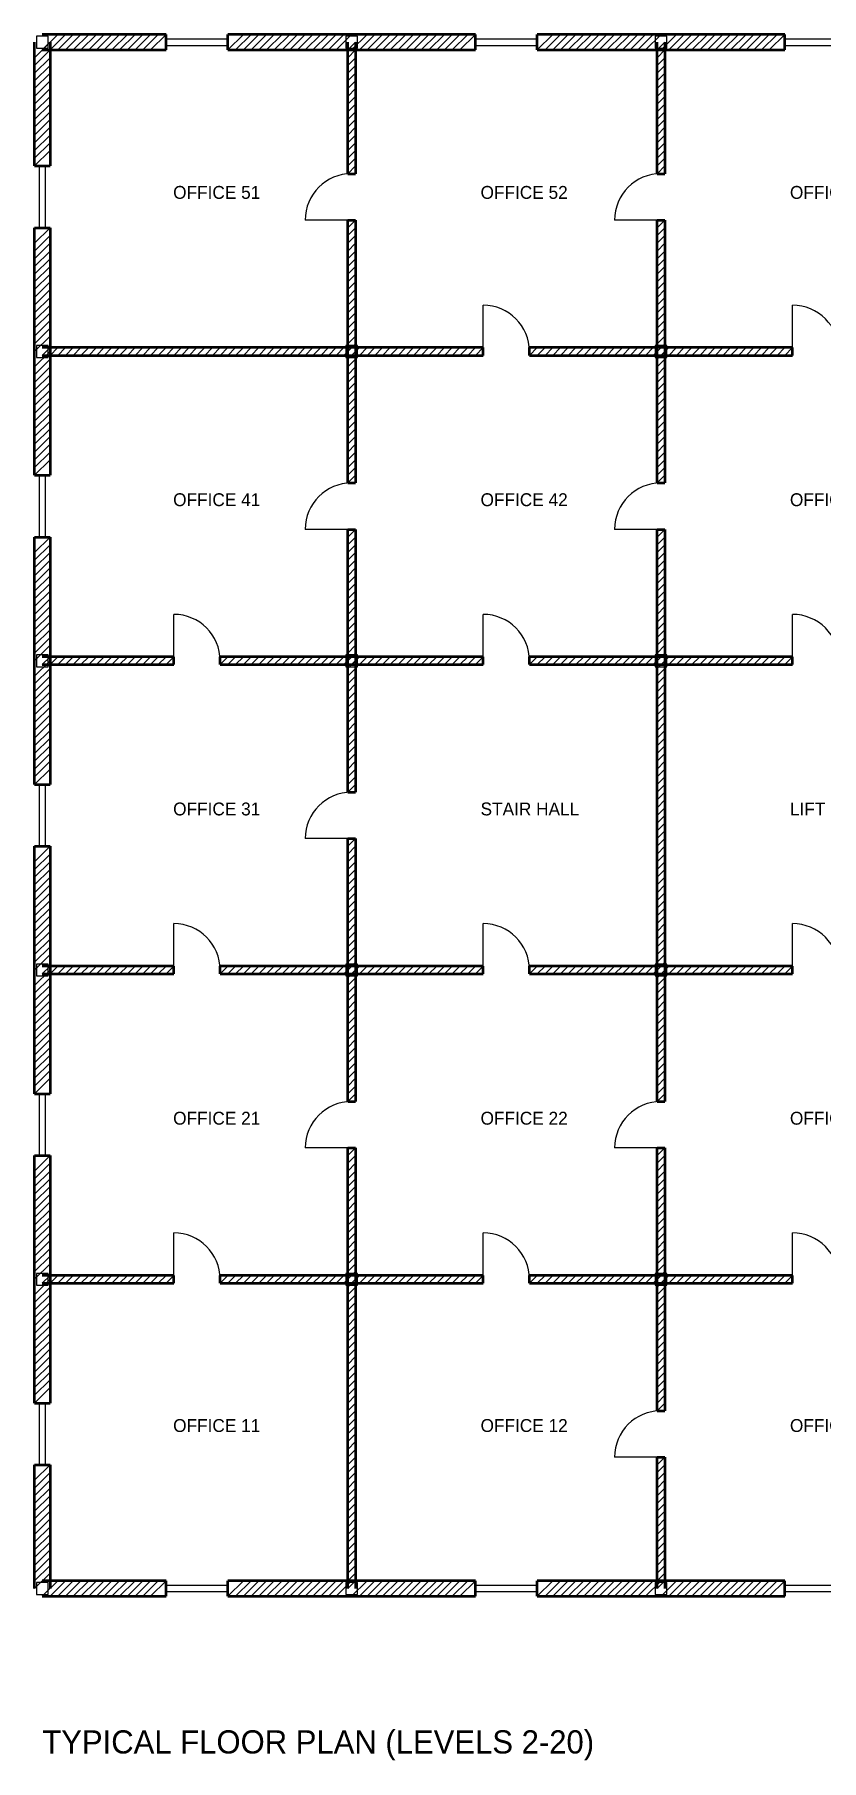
# Model space of a CAD drawing. Header units: millimetres. Extents: x -150 to 161599, y -3335 to 61200.
# Drawn here: x 41850 to 57111, y -3335 to 30150 of the extents above; entities that cross this region are included whole.
import ezdxf

# ---------------------------------------------------------------- set-up
doc = ezdxf.new("R2010")
doc.units = ezdxf.units.MM
for name, color, linetype in [('COLUMN', 5, 'CONTINUOUS'), ('DOOR', 3, 'CONTINUOUS'), ('TEXT', 6, 'CONTINUOUS'), ('WALL', 4, 'CONTINUOUS'), ('WIND', 2, 'CONTINUOUS')]:
    doc.layers.add(name, color=color, linetype=linetype)

msp = doc.modelspace()

# ---------------------------------------------------------------- linework, layer by layer
at = {"layer": 'COLUMN'}
for points in [[(41885, 29885), (42115, 29885), (42115, 30115), (41885, 30115)], [(47885, 29885), (48115, 29885), (48115, 30115), (47885, 30115)], [(53885, 29885), (54115, 29885), (54115, 30115), (53885, 30115)], [(41885, 23885), (42115, 23885), (42115, 24115), (41885, 24115)], [(47885, 23885), (48115, 23885), (48115, 24115), (47885, 24115)], [(53885, 23885), (54115, 23885), (54115, 24115), (53885, 24115)], [(41885, 17885), (42115, 17885), (42115, 18115), (41885, 18115)], [(47885, 17885), (48115, 17885), (48115, 18115), (47885, 18115)], [(53885, 17885), (54115, 17885), (54115, 18115), (53885, 18115)], [(41885, 11885), (42115, 11885), (42115, 12115), (41885, 12115)], [(47885, 11885), (48115, 11885), (48115, 12115), (47885, 12115)], [(53885, 11885), (54115, 11885), (54115, 12115), (53885, 12115)], [(41885, 5885), (42115, 5885), (42115, 6115), (41885, 6115)], [(47885, 5885), (48115, 5885), (48115, 6115), (47885, 6115)], [(53885, 5885), (54115, 5885), (54115, 6115), (53885, 6115)], [(41885, -115), (42115, -115), (42115, 115), (41885, 115)], [(47885, -115), (48115, -115), (48115, 115), (47885, 115)], [(53885, -115), (54115, -115), (54115, 115), (53885, 115)]]:
    msp.add_lwpolyline(points, close=True, dxfattribs=at)
at = {"layer": 'DOOR'}
for p, q in [((48000, 26550), (47100, 26550)), ((54000, 26550), (53100, 26550)), ((50550, 24000), (50550, 24900)), ((56550, 24000), (56550, 24900)), ((48000, 20550), (47100, 20550)), ((54000, 20550), (53100, 20550)), ((44550, 18000), (44550, 18900)), ((50550, 18000), (50550, 18900)), ((56550, 18000), (56550, 18900)), ((48000, 14550), (47100, 14550)), ((44550, 12000), (44550, 12900)), ((50550, 12000), (50550, 12900)), ((56550, 12000), (56550, 12900)), ((48000, 8550), (47100, 8550)), ((54000, 8550), (53100, 8550)), ((44550, 6000), (44550, 6900)), ((50550, 6000), (50550, 6900)), ((56550, 6000), (56550, 6900)), ((54000, 2550), (53100, 2550))]:
    msp.add_line(p, q, dxfattribs=at)
for centre, start, end in [((48000, 26550), 90, 180), ((54000, 26550), 90, 180), ((50550, 24000), 0, 90), ((56550, 24000), 0, 90), ((48000, 20550), 90, 180), ((54000, 20550), 90, 180), ((44550, 18000), 0, 90), ((50550, 18000), 0, 90), ((56550, 18000), 0, 90), ((48000, 14550), 90, 180), ((44550, 12000), 0, 90), ((50550, 12000), 0, 90), ((56550, 12000), 0, 90), ((48000, 8550), 90, 180), ((54000, 8550), 90, 180), ((44550, 6000), 0, 90), ((50550, 6000), 0, 90), ((56550, 6000), 0, 90), ((54000, 2550), 90, 180)]:
    msp.add_arc(centre, 900, start, end, dxfattribs=at)
at = {"layer": 'WALL', "lineweight": 50}
for p, q in [((44400, 30150), (42000, 30150)), ((44400, 29850), (44400, 30150)), ((48000, 30150), (45600, 30150)), ((45600, 29850), (45600, 30150)), ((50400, 30150), (48000, 30150)), ((50400, 29850), (50400, 30150)), ((54000, 30150), (51600, 30150)), ((51600, 29850), (51600, 30150)), ((56400, 30150), (54000, 30150)), ((56400, 29850), (56400, 30150)), ((41850, 27600), (41850, 30000)), ((42000, 29850), (44400, 29850)), ((42150, 30000), (42150, 27600)), ((45600, 29850), (48000, 29850)), ((47925, 27450), (47925, 30000)), ((48000, 29850), (50400, 29850)), ((48075, 30000), (48075, 27450)), ((51600, 29850), (54000, 29850)), ((53925, 27450), (53925, 30000)), ((54000, 29850), (56400, 29850)), ((54075, 30000), (54075, 27450)), ((41850, 27600), (42150, 27600)), ((47925, 27450), (48075, 27450)), ((53925, 27450), (54075, 27450)), ((47925, 24000), (47925, 26550)), ((47925, 26550), (48075, 26550)), ((48075, 26550), (48075, 24000)), ((53925, 24000), (53925, 26550)), ((53925, 26550), (54075, 26550)), ((54075, 26550), (54075, 24000)), ((41850, 24000), (41850, 26400)), ((41850, 26400), (42150, 26400)), ((42150, 26400), (42150, 24000)), ((41850, 21600), (41850, 24000)), ((48000, 24075), (42000, 24075)), ((42000, 23925), (48000, 23925)), ((42150, 24000), (42150, 21600)), ((47925, 21450), (47925, 24000)), ((50550, 24075), (48000, 24075)), ((48000, 23925), (50550, 23925)), ((48075, 24000), (48075, 21450)), ((50550, 23925), (50550, 24075)), ((54000, 24075), (51450, 24075)), ((51450, 23925), (51450, 24075)), ((51450, 23925), (54000, 23925)), ((53925, 21450), (53925, 24000)), ((56550, 24075), (54000, 24075)), ((54000, 23925), (56550, 23925)), ((54075, 24000), (54075, 21450)), ((56550, 23925), (56550, 24075)), ((41850, 21600), (42150, 21600)), ((47925, 21450), (48075, 21450)), ((53925, 21450), (54075, 21450)), ((47925, 18000), (47925, 20550)), ((47925, 20550), (48075, 20550)), ((48075, 20550), (48075, 18000)), ((53925, 18000), (53925, 20550)), ((53925, 20550), (54075, 20550)), ((54075, 20550), (54075, 18000)), ((41850, 18000), (41850, 20400)), ((41850, 20400), (42150, 20400)), ((42150, 20400), (42150, 18000)), ((41850, 15600), (41850, 18000)), ((44550, 18075), (42000, 18075)), ((42000, 17925), (44550, 17925)), ((42150, 18000), (42150, 15600)), ((44550, 17925), (44550, 18075)), ((48000, 18075), (45450, 18075)), ((45450, 17925), (45450, 18075)), ((45450, 17925), (48000, 17925)), ((47925, 15450), (47925, 18000)), ((50550, 18075), (48000, 18075)), ((48000, 17925), (50550, 17925)), ((48075, 18000), (48075, 15450)), ((50550, 17925), (50550, 18075)), ((54000, 18075), (51450, 18075)), ((51450, 17925), (51450, 18075)), ((51450, 17925), (54000, 17925)), ((53925, 12000), (53925, 18000)), ((56550, 18075), (54000, 18075)), ((54000, 17925), (56550, 17925)), ((54075, 18000), (54075, 12000)), ((56550, 17925), (56550, 18075)), ((41850, 15600), (42150, 15600)), ((47925, 15450), (48075, 15450)), ((41850, 12000), (41850, 14400)), ((41850, 14400), (42150, 14400)), ((42150, 14400), (42150, 12000)), ((47925, 12000), (47925, 14550)), ((47925, 14550), (48075, 14550)), ((48075, 14550), (48075, 12000)), ((44550, 12075), (42000, 12075)), ((44550, 11925), (44550, 12075)), ((48000, 12075), (45450, 12075)), ((45450, 11925), (45450, 12075)), ((50550, 12075), (48000, 12075)), ((50550, 11925), (50550, 12075)), ((54000, 12075), (51450, 12075)), ((51450, 11925), (51450, 12075)), ((56550, 12075), (54000, 12075)), ((56550, 11925), (56550, 12075)), ((41850, 9600), (41850, 12000)), ((42000, 11925), (44550, 11925)), ((42150, 12000), (42150, 9600)), ((45450, 11925), (48000, 11925)), ((47925, 9450), (47925, 12000)), ((48000, 11925), (50550, 11925)), ((48075, 12000), (48075, 9450)), ((51450, 11925), (54000, 11925)), ((53925, 9450), (53925, 12000)), ((54000, 11925), (56550, 11925)), ((54075, 12000), (54075, 9450)), ((41850, 9600), (42150, 9600)), ((47925, 9450), (48075, 9450)), ((53925, 9450), (54075, 9450)), ((41850, 6000), (41850, 8400)), ((41850, 8400), (42150, 8400)), ((42150, 8400), (42150, 6000)), ((47925, 6000), (47925, 8550)), ((47925, 8550), (48075, 8550)), ((48075, 8550), (48075, 6000)), ((53925, 6000), (53925, 8550)), ((53925, 8550), (54075, 8550)), ((54075, 8550), (54075, 6000)), ((44550, 6075), (42000, 6075)), ((44550, 5925), (44550, 6075)), ((48000, 6075), (45450, 6075)), ((45450, 5925), (45450, 6075)), ((50550, 6075), (48000, 6075)), ((50550, 5925), (50550, 6075)), ((54000, 6075), (51450, 6075)), ((51450, 5925), (51450, 6075)), ((56550, 6075), (54000, 6075)), ((56550, 5925), (56550, 6075)), ((41850, 3600), (41850, 6000)), ((42000, 5925), (44550, 5925)), ((42150, 6000), (42150, 3600)), ((45450, 5925), (48000, 5925)), ((47925, 0), (47925, 6000)), ((48000, 5925), (50550, 5925)), ((48075, 6000), (48075, 0)), ((51450, 5925), (54000, 5925)), ((53925, 3450), (53925, 6000)), ((54000, 5925), (56550, 5925)), ((54075, 6000), (54075, 3450)), ((41850, 3600), (42150, 3600)), ((53925, 3450), (54075, 3450)), ((41850, 0), (41850, 2400)), ((41850, 2400), (42150, 2400)), ((42150, 2400), (42150, 0)), ((53925, 0), (53925, 2550)), ((53925, 2550), (54075, 2550)), ((54075, 2550), (54075, 0)), ((44400, 150), (42000, 150)), ((44400, -150), (44400, 150)), ((48000, 150), (45600, 150)), ((45600, -150), (45600, 150)), ((50400, 150), (48000, 150)), ((50400, -150), (50400, 150)), ((54000, 150), (51600, 150)), ((51600, -150), (51600, 150)), ((56400, 150), (54000, 150)), ((56400, -150), (56400, 150)), ((42000, -150), (44400, -150)), ((45600, -150), (48000, -150)), ((48000, -150), (50400, -150)), ((51600, -150), (54000, -150)), ((54000, -150), (56400, -150))]:
    msp.add_line(p, q, dxfattribs=at)
at = {"layer": 'WALL'}
for p, q in [((42000, 29850), (42300, 30150)), ((42150, 29850), (42450, 30150)), ((42300, 29850), (42600, 30150)), ((42450, 29850), (42750, 30150)), ((42600, 29850), (42900, 30150)), ((42750, 29850), (43050, 30150)), ((42900, 29850), (43200, 30150)), ((43050, 29850), (43350, 30150)), ((43200, 29850), (43500, 30150)), ((43350, 29850), (43650, 30150)), ((43500, 29850), (43800, 30150)), ((43650, 29850), (43950, 30150)), ((43800, 29850), (44100, 30150)), ((43950, 29850), (44250, 30150)), ((44100, 29850), (44400, 30150)), ((45600, 29850), (45900, 30150)), ((45750, 29850), (46050, 30150)), ((45900, 29850), (46200, 30150)), ((46050, 29850), (46350, 30150)), ((46200, 29850), (46500, 30150)), ((46350, 29850), (46650, 30150)), ((46500, 29850), (46800, 30150)), ((46650, 29850), (46950, 30150)), ((46800, 29850), (47100, 30150)), ((46950, 29850), (47250, 30150)), ((47100, 29850), (47400, 30150)), ((47250, 29850), (47550, 30150)), ((47400, 29850), (47700, 30150)), ((47550, 29850), (47850, 30150)), ((47700, 29850), (48000, 30150)), ((48000, 29850), (48300, 30150)), ((48150, 29850), (48450, 30150)), ((48300, 29850), (48600, 30150)), ((48450, 29850), (48750, 30150)), ((48600, 29850), (48900, 30150)), ((48750, 29850), (49050, 30150)), ((48900, 29850), (49200, 30150)), ((49050, 29850), (49350, 30150)), ((49200, 29850), (49500, 30150)), ((49350, 29850), (49650, 30150)), ((49500, 29850), (49800, 30150)), ((49650, 29850), (49950, 30150)), ((49800, 29850), (50100, 30150)), ((49950, 29850), (50250, 30150)), ((50100, 29850), (50400, 30150)), ((51600, 29850), (51900, 30150)), ((51750, 29850), (52050, 30150)), ((51900, 29850), (52200, 30150)), ((52050, 29850), (52350, 30150)), ((52200, 29850), (52500, 30150)), ((52350, 29850), (52650, 30150)), ((52500, 29850), (52800, 30150)), ((52650, 29850), (52950, 30150)), ((52800, 29850), (53100, 30150)), ((52950, 29850), (53250, 30150)), ((53100, 29850), (53400, 30150)), ((53250, 29850), (53550, 30150)), ((53400, 29850), (53700, 30150)), ((53550, 29850), (53850, 30150)), ((53700, 29850), (54000, 30150)), ((54000, 29850), (54300, 30150)), ((54150, 29850), (54450, 30150)), ((54300, 29850), (54600, 30150)), ((54450, 29850), (54750, 30150)), ((54600, 29850), (54900, 30150)), ((54750, 29850), (55050, 30150)), ((54900, 29850), (55200, 30150)), ((55050, 29850), (55350, 30150)), ((55200, 29850), (55500, 30150)), ((55350, 29850), (55650, 30150)), ((55500, 29850), (55800, 30150)), ((55650, 29850), (55950, 30150)), ((55800, 29850), (56100, 30150)), ((55950, 29850), (56250, 30150)), ((56100, 29850), (56400, 30150)), ((41850, 29700), (42150, 30000)), ((41850, 29550), (42150, 29850)), ((47925, 29850), (48075, 30000)), ((47925, 29700), (48075, 29850)), ((53925, 29850), (54075, 30000)), ((53925, 29700), (54075, 29850)), ((41850, 29400), (42150, 29700)), ((41850, 29250), (42150, 29550)), ((47925, 29550), (48075, 29700)), ((47925, 29400), (48075, 29550)), ((53925, 29550), (54075, 29700)), ((53925, 29400), (54075, 29550)), ((41850, 29100), (42150, 29400)), ((41850, 28950), (42150, 29250)), ((47925, 29250), (48075, 29400)), ((47925, 29100), (48075, 29250)), ((53925, 29250), (54075, 29400)), ((53925, 29100), (54075, 29250)), ((41850, 28800), (42150, 29100)), ((41850, 28650), (42150, 28950)), ((41850, 28500), (42150, 28800)), ((47925, 28950), (48075, 29100)), ((47925, 28800), (48075, 28950)), ((47925, 28650), (48075, 28800)), ((53925, 28950), (54075, 29100)), ((53925, 28800), (54075, 28950)), ((53925, 28650), (54075, 28800)), ((41850, 28350), (42150, 28650)), ((41850, 28200), (42150, 28500)), ((47925, 28500), (48075, 28650)), ((47925, 28350), (48075, 28500)), ((53925, 28500), (54075, 28650)), ((53925, 28350), (54075, 28500)), ((41850, 28050), (42150, 28350)), ((41850, 27900), (42150, 28200)), ((47925, 28200), (48075, 28350)), ((47925, 28050), (48075, 28200)), ((53925, 28200), (54075, 28350)), ((53925, 28050), (54075, 28200)), ((41850, 27750), (42150, 28050)), ((41850, 27600), (42150, 27900)), ((47925, 27900), (48075, 28050)), ((47925, 27750), (48075, 27900)), ((53925, 27900), (54075, 28050)), ((53925, 27750), (54075, 27900)), ((47925, 27600), (48075, 27750)), ((47925, 27450), (48075, 27600)), ((53925, 27600), (54075, 27750)), ((53925, 27450), (54075, 27600)), ((47925, 26400), (48075, 26550)), ((53925, 26400), (54075, 26550)), ((41850, 26100), (42150, 26400)), ((41850, 25950), (42150, 26250)), ((47925, 26250), (48075, 26400)), ((47925, 26100), (48075, 26250)), ((53925, 26250), (54075, 26400)), ((53925, 26100), (54075, 26250)), ((41850, 25800), (42150, 26100)), ((41850, 25650), (42150, 25950)), ((41850, 25500), (42150, 25800)), ((47925, 25950), (48075, 26100)), ((47925, 25800), (48075, 25950)), ((47925, 25650), (48075, 25800)), ((53925, 25950), (54075, 26100)), ((53925, 25800), (54075, 25950)), ((53925, 25650), (54075, 25800)), ((41850, 25350), (42150, 25650)), ((41850, 25200), (42150, 25500)), ((47925, 25500), (48075, 25650)), ((47925, 25350), (48075, 25500)), ((53925, 25500), (54075, 25650)), ((53925, 25350), (54075, 25500)), ((41850, 25050), (42150, 25350)), ((41850, 24900), (42150, 25200)), ((47925, 25200), (48075, 25350)), ((47925, 25050), (48075, 25200)), ((53925, 25200), (54075, 25350)), ((53925, 25050), (54075, 25200)), ((41850, 24750), (42150, 25050)), ((41850, 24600), (42150, 24900)), ((47925, 24900), (48075, 25050)), ((47925, 24750), (48075, 24900)), ((53925, 24900), (54075, 25050)), ((53925, 24750), (54075, 24900)), ((41850, 24450), (42150, 24750)), ((41850, 24300), (42150, 24600)), ((41850, 24150), (42150, 24450)), ((47925, 24600), (48075, 24750)), ((47925, 24450), (48075, 24600)), ((47925, 24300), (48075, 24450)), ((53925, 24600), (54075, 24750)), ((53925, 24450), (54075, 24600)), ((53925, 24300), (54075, 24450)), ((41850, 24000), (42150, 24300)), ((47925, 24150), (48075, 24300)), ((47925, 24000), (48075, 24150)), ((53925, 24150), (54075, 24300)), ((53925, 24000), (54075, 24150)), ((41850, 23700), (42150, 24000)), ((41850, 23550), (42150, 23850)), ((42000, 23925), (42150, 24075)), ((42150, 23925), (42300, 24075)), ((42300, 23925), (42450, 24075)), ((42450, 23925), (42600, 24075)), ((42600, 23925), (42750, 24075)), ((42750, 23925), (42900, 24075)), ((42900, 23925), (43050, 24075)), ((43050, 23925), (43200, 24075)), ((43200, 23925), (43350, 24075)), ((43350, 23925), (43500, 24075)), ((43500, 23925), (43650, 24075)), ((43650, 23925), (43800, 24075)), ((43800, 23925), (43950, 24075)), ((43950, 23925), (44100, 24075)), ((44100, 23925), (44250, 24075)), ((44250, 23925), (44400, 24075)), ((44400, 23925), (44550, 24075)), ((44550, 23925), (44700, 24075)), ((44700, 23925), (44850, 24075)), ((44850, 23925), (45000, 24075)), ((45000, 23925), (45150, 24075)), ((45150, 23925), (45300, 24075)), ((45300, 23925), (45450, 24075)), ((45450, 23925), (45600, 24075)), ((45600, 23925), (45750, 24075)), ((45750, 23925), (45900, 24075)), ((45900, 23925), (46050, 24075)), ((46050, 23925), (46200, 24075)), ((46200, 23925), (46350, 24075)), ((46350, 23925), (46500, 24075)), ((46500, 23925), (46650, 24075)), ((46650, 23925), (46800, 24075)), ((46800, 23925), (46950, 24075)), ((46950, 23925), (47100, 24075)), ((47100, 23925), (47250, 24075)), ((47250, 23925), (47400, 24075)), ((47400, 23925), (47550, 24075)), ((47550, 23925), (47700, 24075)), ((47700, 23925), (47850, 24075)), ((47850, 23925), (48000, 24075)), ((47925, 23850), (48075, 24000)), ((47925, 23700), (48075, 23850)), ((48000, 23925), (48150, 24075)), ((48150, 23925), (48300, 24075)), ((48300, 23925), (48450, 24075)), ((48450, 23925), (48600, 24075)), ((48600, 23925), (48750, 24075)), ((48750, 23925), (48900, 24075)), ((48900, 23925), (49050, 24075)), ((49050, 23925), (49200, 24075)), ((49200, 23925), (49350, 24075)), ((49350, 23925), (49500, 24075)), ((49500, 23925), (49650, 24075)), ((49650, 23925), (49800, 24075)), ((49800, 23925), (49950, 24075)), ((49950, 23925), (50100, 24075)), ((50100, 23925), (50250, 24075)), ((50250, 23925), (50400, 24075)), ((50400, 23925), (50550, 24075)), ((51450, 23925), (51600, 24075)), ((51600, 23925), (51750, 24075)), ((51750, 23925), (51900, 24075)), ((51900, 23925), (52050, 24075)), ((52050, 23925), (52200, 24075)), ((52200, 23925), (52350, 24075)), ((52350, 23925), (52500, 24075)), ((52500, 23925), (52650, 24075)), ((52650, 23925), (52800, 24075)), ((52800, 23925), (52950, 24075)), ((52950, 23925), (53100, 24075)), ((53100, 23925), (53250, 24075)), ((53250, 23925), (53400, 24075)), ((53400, 23925), (53550, 24075)), ((53550, 23925), (53700, 24075)), ((53700, 23925), (53850, 24075)), ((53850, 23925), (54000, 24075)), ((53925, 23850), (54075, 24000)), ((53925, 23700), (54075, 23850)), ((54000, 23925), (54150, 24075)), ((54150, 23925), (54300, 24075)), ((54300, 23925), (54450, 24075)), ((54450, 23925), (54600, 24075)), ((54600, 23925), (54750, 24075)), ((54750, 23925), (54900, 24075)), ((54900, 23925), (55050, 24075)), ((55050, 23925), (55200, 24075)), ((55200, 23925), (55350, 24075)), ((55350, 23925), (55500, 24075)), ((55500, 23925), (55650, 24075)), ((55650, 23925), (55800, 24075)), ((55800, 23925), (55950, 24075)), ((55950, 23925), (56100, 24075)), ((56100, 23925), (56250, 24075)), ((56250, 23925), (56400, 24075)), ((56400, 23925), (56550, 24075)), ((41850, 23400), (42150, 23700)), ((41850, 23250), (42150, 23550)), ((47925, 23550), (48075, 23700)), ((47925, 23400), (48075, 23550)), ((53925, 23550), (54075, 23700)), ((53925, 23400), (54075, 23550)), ((41850, 23100), (42150, 23400)), ((41850, 22950), (42150, 23250)), ((47925, 23250), (48075, 23400)), ((47925, 23100), (48075, 23250)), ((53925, 23250), (54075, 23400)), ((53925, 23100), (54075, 23250)), ((41850, 22800), (42150, 23100)), ((41850, 22650), (42150, 22950)), ((41850, 22500), (42150, 22800)), ((47925, 22950), (48075, 23100)), ((47925, 22800), (48075, 22950)), ((47925, 22650), (48075, 22800)), ((53925, 22950), (54075, 23100)), ((53925, 22800), (54075, 22950)), ((53925, 22650), (54075, 22800)), ((41850, 22350), (42150, 22650)), ((41850, 22200), (42150, 22500)), ((47925, 22500), (48075, 22650)), ((47925, 22350), (48075, 22500)), ((53925, 22500), (54075, 22650)), ((53925, 22350), (54075, 22500)), ((41850, 22050), (42150, 22350)), ((41850, 21900), (42150, 22200)), ((47925, 22200), (48075, 22350)), ((47925, 22050), (48075, 22200)), ((53925, 22200), (54075, 22350)), ((53925, 22050), (54075, 22200)), ((41850, 21750), (42150, 22050)), ((41850, 21600), (42150, 21900)), ((47925, 21900), (48075, 22050)), ((47925, 21750), (48075, 21900)), ((53925, 21900), (54075, 22050)), ((53925, 21750), (54075, 21900)), ((47925, 21600), (48075, 21750)), ((47925, 21450), (48075, 21600)), ((53925, 21600), (54075, 21750)), ((53925, 21450), (54075, 21600)), ((47925, 20400), (48075, 20550)), ((53925, 20400), (54075, 20550)), ((41850, 20100), (42150, 20400)), ((41850, 19950), (42150, 20250)), ((41850, 19800), (42150, 20100)), ((47925, 20250), (48075, 20400)), ((47925, 20100), (48075, 20250)), ((47925, 19950), (48075, 20100)), ((53925, 20250), (54075, 20400)), ((53925, 20100), (54075, 20250)), ((53925, 19950), (54075, 20100)), ((41850, 19650), (42150, 19950)), ((41850, 19500), (42150, 19800)), ((47925, 19800), (48075, 19950)), ((47925, 19650), (48075, 19800)), ((53925, 19800), (54075, 19950)), ((53925, 19650), (54075, 19800)), ((41850, 19350), (42150, 19650)), ((41850, 19200), (42150, 19500)), ((47925, 19500), (48075, 19650)), ((47925, 19350), (48075, 19500)), ((53925, 19500), (54075, 19650)), ((53925, 19350), (54075, 19500)), ((41850, 19050), (42150, 19350)), ((41850, 18900), (42150, 19200)), ((47925, 19200), (48075, 19350)), ((47925, 19050), (48075, 19200)), ((53925, 19200), (54075, 19350)), ((53925, 19050), (54075, 19200)), ((41850, 18750), (42150, 19050)), ((41850, 18600), (42150, 18900)), ((47925, 18900), (48075, 19050)), ((47925, 18750), (48075, 18900)), ((53925, 18900), (54075, 19050)), ((53925, 18750), (54075, 18900)), ((41850, 18450), (42150, 18750)), ((41850, 18300), (42150, 18600)), ((41850, 18150), (42150, 18450)), ((47925, 18600), (48075, 18750)), ((47925, 18450), (48075, 18600)), ((47925, 18300), (48075, 18450)), ((53925, 18600), (54075, 18750)), ((53925, 18450), (54075, 18600)), ((53925, 18300), (54075, 18450)), ((41850, 18000), (42150, 18300)), ((47925, 18150), (48075, 18300)), ((47925, 18000), (48075, 18150)), ((53925, 18150), (54075, 18300)), ((53925, 18000), (54075, 18150)), ((41850, 17700), (42150, 18000)), ((41850, 17550), (42150, 17850)), ((42000, 17925), (42150, 18075)), ((42150, 17925), (42300, 18075)), ((42300, 17925), (42450, 18075)), ((42450, 17925), (42600, 18075)), ((42600, 17925), (42750, 18075)), ((42750, 17925), (42900, 18075)), ((42900, 17925), (43050, 18075)), ((43050, 17925), (43200, 18075)), ((43200, 17925), (43350, 18075)), ((43350, 17925), (43500, 18075)), ((43500, 17925), (43650, 18075)), ((43650, 17925), (43800, 18075)), ((43800, 17925), (43950, 18075)), ((43950, 17925), (44100, 18075)), ((44100, 17925), (44250, 18075)), ((44250, 17925), (44400, 18075)), ((44400, 17925), (44550, 18075)), ((45450, 17925), (45600, 18075)), ((45600, 17925), (45750, 18075)), ((45750, 17925), (45900, 18075)), ((45900, 17925), (46050, 18075)), ((46050, 17925), (46200, 18075)), ((46200, 17925), (46350, 18075)), ((46350, 17925), (46500, 18075)), ((46500, 17925), (46650, 18075)), ((46650, 17925), (46800, 18075)), ((46800, 17925), (46950, 18075)), ((46950, 17925), (47100, 18075)), ((47100, 17925), (47250, 18075)), ((47250, 17925), (47400, 18075)), ((47400, 17925), (47550, 18075)), ((47550, 17925), (47700, 18075)), ((47700, 17925), (47850, 18075)), ((47850, 17925), (48000, 18075)), ((47925, 17850), (48075, 18000)), ((47925, 17700), (48075, 17850)), ((48000, 17925), (48150, 18075)), ((48150, 17925), (48300, 18075)), ((48300, 17925), (48450, 18075)), ((48450, 17925), (48600, 18075)), ((48600, 17925), (48750, 18075)), ((48750, 17925), (48900, 18075)), ((48900, 17925), (49050, 18075)), ((49050, 17925), (49200, 18075)), ((49200, 17925), (49350, 18075)), ((49350, 17925), (49500, 18075)), ((49500, 17925), (49650, 18075)), ((49650, 17925), (49800, 18075)), ((49800, 17925), (49950, 18075)), ((49950, 17925), (50100, 18075)), ((50100, 17925), (50250, 18075)), ((50250, 17925), (50400, 18075)), ((50400, 17925), (50550, 18075)), ((51450, 17925), (51600, 18075)), ((51600, 17925), (51750, 18075)), ((51750, 17925), (51900, 18075)), ((51900, 17925), (52050, 18075)), ((52050, 17925), (52200, 18075)), ((52200, 17925), (52350, 18075)), ((52350, 17925), (52500, 18075)), ((52500, 17925), (52650, 18075)), ((52650, 17925), (52800, 18075)), ((52800, 17925), (52950, 18075)), ((52950, 17925), (53100, 18075)), ((53100, 17925), (53250, 18075)), ((53250, 17925), (53400, 18075)), ((53400, 17925), (53550, 18075)), ((53550, 17925), (53700, 18075)), ((53700, 17925), (53850, 18075)), ((53850, 17925), (54000, 18075)), ((53925, 17850), (54075, 18000)), ((53925, 17700), (54075, 17850)), ((54000, 17925), (54150, 18075)), ((54150, 17925), (54300, 18075)), ((54300, 17925), (54450, 18075)), ((54450, 17925), (54600, 18075)), ((54600, 17925), (54750, 18075)), ((54750, 17925), (54900, 18075)), ((54900, 17925), (55050, 18075)), ((55050, 17925), (55200, 18075)), ((55200, 17925), (55350, 18075)), ((55350, 17925), (55500, 18075)), ((55500, 17925), (55650, 18075)), ((55650, 17925), (55800, 18075)), ((55800, 17925), (55950, 18075)), ((55950, 17925), (56100, 18075)), ((56100, 17925), (56250, 18075)), ((56250, 17925), (56400, 18075)), ((56400, 17925), (56550, 18075)), ((41850, 17400), (42150, 17700)), ((41850, 17250), (42150, 17550)), ((47925, 17550), (48075, 17700)), ((47925, 17400), (48075, 17550)), ((53925, 17550), (54075, 17700)), ((53925, 17400), (54075, 17550)), ((41850, 17100), (42150, 17400)), ((41850, 16950), (42150, 17250)), ((41850, 16800), (42150, 17100)), ((47925, 17250), (48075, 17400)), ((47925, 17100), (48075, 17250)), ((47925, 16950), (48075, 17100)), ((53925, 17250), (54075, 17400)), ((53925, 17100), (54075, 17250)), ((53925, 16950), (54075, 17100)), ((41850, 16650), (42150, 16950)), ((41850, 16500), (42150, 16800)), ((47925, 16800), (48075, 16950)), ((47925, 16650), (48075, 16800)), ((53925, 16800), (54075, 16950)), ((53925, 16650), (54075, 16800)), ((41850, 16350), (42150, 16650)), ((41850, 16200), (42150, 16500)), ((47925, 16500), (48075, 16650)), ((47925, 16350), (48075, 16500)), ((53925, 16500), (54075, 16650)), ((53925, 16350), (54075, 16500)), ((41850, 16050), (42150, 16350)), ((41850, 15900), (42150, 16200)), ((47925, 16200), (48075, 16350)), ((47925, 16050), (48075, 16200)), ((53925, 16200), (54075, 16350)), ((53925, 16050), (54075, 16200)), ((41850, 15750), (42150, 16050)), ((41850, 15600), (42150, 15900)), ((47925, 15900), (48075, 16050)), ((47925, 15750), (48075, 15900)), ((47925, 15600), (48075, 15750)), ((53925, 15900), (54075, 16050)), ((53925, 15750), (54075, 15900)), ((53925, 15600), (54075, 15750)), ((47925, 15450), (48075, 15600)), ((53925, 15450), (54075, 15600)), ((53925, 15300), (54075, 15450)), ((53925, 15150), (54075, 15300)), ((53925, 15000), (54075, 15150)), ((53925, 14850), (54075, 15000)), ((53925, 14700), (54075, 14850)), ((41850, 14100), (42150, 14400)), ((47925, 14400), (48075, 14550)), ((47925, 14250), (48075, 14400)), ((53925, 14550), (54075, 14700)), ((53925, 14400), (54075, 14550)), ((53925, 14250), (54075, 14400)), ((41850, 13950), (42150, 14250)), ((41850, 13800), (42150, 14100)), ((47925, 14100), (48075, 14250)), ((47925, 13950), (48075, 14100)), ((53925, 14100), (54075, 14250)), ((53925, 13950), (54075, 14100)), ((41850, 13650), (42150, 13950)), ((41850, 13500), (42150, 13800)), ((47925, 13800), (48075, 13950)), ((47925, 13650), (48075, 13800)), ((53925, 13800), (54075, 13950)), ((53925, 13650), (54075, 13800)), ((41850, 13350), (42150, 13650)), ((41850, 13200), (42150, 13500)), ((47925, 13500), (48075, 13650)), ((47925, 13350), (48075, 13500)), ((53925, 13500), (54075, 13650)), ((53925, 13350), (54075, 13500)), ((41850, 13050), (42150, 13350)), ((41850, 12900), (42150, 13200)), ((47925, 13200), (48075, 13350)), ((47925, 13050), (48075, 13200)), ((53925, 13200), (54075, 13350)), ((53925, 13050), (54075, 13200)), ((41850, 12750), (42150, 13050)), ((41850, 12600), (42150, 12900)), ((41850, 12450), (42150, 12750)), ((47925, 12900), (48075, 13050)), ((47925, 12750), (48075, 12900)), ((47925, 12600), (48075, 12750)), ((53925, 12900), (54075, 13050)), ((53925, 12750), (54075, 12900)), ((53925, 12600), (54075, 12750)), ((41850, 12300), (42150, 12600)), ((41850, 12150), (42150, 12450)), ((47925, 12450), (48075, 12600)), ((47925, 12300), (48075, 12450)), ((53925, 12450), (54075, 12600)), ((53925, 12300), (54075, 12450)), ((41850, 12000), (42150, 12300)), ((42000, 11925), (42150, 12075)), ((42150, 11925), (42300, 12075)), ((42300, 11925), (42450, 12075)), ((42450, 11925), (42600, 12075)), ((42600, 11925), (42750, 12075)), ((42750, 11925), (42900, 12075)), ((42900, 11925), (43050, 12075)), ((43050, 11925), (43200, 12075)), ((43200, 11925), (43350, 12075)), ((43350, 11925), (43500, 12075)), ((43500, 11925), (43650, 12075)), ((43650, 11925), (43800, 12075)), ((43800, 11925), (43950, 12075)), ((43950, 11925), (44100, 12075)), ((44100, 11925), (44250, 12075)), ((44250, 11925), (44400, 12075)), ((44400, 11925), (44550, 12075)), ((45450, 11925), (45600, 12075)), ((45600, 11925), (45750, 12075)), ((45750, 11925), (45900, 12075)), ((45900, 11925), (46050, 12075)), ((46050, 11925), (46200, 12075)), ((46200, 11925), (46350, 12075)), ((46350, 11925), (46500, 12075)), ((46500, 11925), (46650, 12075)), ((46650, 11925), (46800, 12075)), ((46800, 11925), (46950, 12075)), ((46950, 11925), (47100, 12075)), ((47100, 11925), (47250, 12075)), ((47250, 11925), (47400, 12075)), ((47400, 11925), (47550, 12075)), ((47550, 11925), (47700, 12075)), ((47700, 11925), (47850, 12075)), ((47850, 11925), (48000, 12075)), ((47925, 12150), (48075, 12300)), ((47925, 12000), (48075, 12150)), ((48000, 11925), (48150, 12075)), ((48150, 11925), (48300, 12075)), ((48300, 11925), (48450, 12075)), ((48450, 11925), (48600, 12075)), ((48600, 11925), (48750, 12075)), ((48750, 11925), (48900, 12075)), ((48900, 11925), (49050, 12075)), ((49050, 11925), (49200, 12075)), ((49200, 11925), (49350, 12075)), ((49350, 11925), (49500, 12075)), ((49500, 11925), (49650, 12075)), ((49650, 11925), (49800, 12075)), ((49800, 11925), (49950, 12075)), ((49950, 11925), (50100, 12075)), ((50100, 11925), (50250, 12075)), ((50250, 11925), (50400, 12075)), ((50400, 11925), (50550, 12075)), ((51450, 11925), (51600, 12075)), ((51600, 11925), (51750, 12075)), ((51750, 11925), (51900, 12075)), ((51900, 11925), (52050, 12075)), ((52050, 11925), (52200, 12075)), ((52200, 11925), (52350, 12075)), ((52350, 11925), (52500, 12075)), ((52500, 11925), (52650, 12075)), ((52650, 11925), (52800, 12075)), ((52800, 11925), (52950, 12075)), ((52950, 11925), (53100, 12075)), ((53100, 11925), (53250, 12075)), ((53250, 11925), (53400, 12075)), ((53400, 11925), (53550, 12075)), ((53550, 11925), (53700, 12075)), ((53700, 11925), (53850, 12075)), ((53850, 11925), (54000, 12075)), ((53925, 12150), (54075, 12300)), ((53925, 12000), (54075, 12150)), ((54000, 11925), (54150, 12075)), ((54150, 11925), (54300, 12075)), ((54300, 11925), (54450, 12075)), ((54450, 11925), (54600, 12075)), ((54600, 11925), (54750, 12075)), ((54750, 11925), (54900, 12075)), ((54900, 11925), (55050, 12075)), ((55050, 11925), (55200, 12075)), ((55200, 11925), (55350, 12075)), ((55350, 11925), (55500, 12075)), ((55500, 11925), (55650, 12075)), ((55650, 11925), (55800, 12075)), ((55800, 11925), (55950, 12075)), ((55950, 11925), (56100, 12075)), ((56100, 11925), (56250, 12075)), ((56250, 11925), (56400, 12075)), ((56400, 11925), (56550, 12075)), ((41850, 11700), (42150, 12000)), ((41850, 11550), (42150, 11850)), ((47925, 11850), (48075, 12000)), ((47925, 11700), (48075, 11850)), ((53925, 11850), (54075, 12000)), ((53925, 11700), (54075, 11850)), ((41850, 11400), (42150, 11700)), ((41850, 11250), (42150, 11550)), ((41850, 11100), (42150, 11400)), ((47925, 11550), (48075, 11700)), ((47925, 11400), (48075, 11550)), ((47925, 11250), (48075, 11400)), ((53925, 11550), (54075, 11700)), ((53925, 11400), (54075, 11550)), ((53925, 11250), (54075, 11400)), ((41850, 10950), (42150, 11250)), ((41850, 10800), (42150, 11100)), ((47925, 11100), (48075, 11250)), ((47925, 10950), (48075, 11100)), ((53925, 11100), (54075, 11250)), ((53925, 10950), (54075, 11100)), ((41850, 10650), (42150, 10950)), ((41850, 10500), (42150, 10800)), ((47925, 10800), (48075, 10950)), ((47925, 10650), (48075, 10800)), ((53925, 10800), (54075, 10950)), ((53925, 10650), (54075, 10800)), ((41850, 10350), (42150, 10650)), ((41850, 10200), (42150, 10500)), ((47925, 10500), (48075, 10650)), ((47925, 10350), (48075, 10500)), ((53925, 10500), (54075, 10650)), ((53925, 10350), (54075, 10500)), ((41850, 10050), (42150, 10350)), ((41850, 9900), (42150, 10200)), ((41850, 9750), (42150, 10050)), ((47925, 10200), (48075, 10350)), ((47925, 10050), (48075, 10200)), ((47925, 9900), (48075, 10050)), ((53925, 10200), (54075, 10350)), ((53925, 10050), (54075, 10200)), ((53925, 9900), (54075, 10050)), ((41850, 9600), (42150, 9900)), ((47925, 9750), (48075, 9900)), ((47925, 9600), (48075, 9750)), ((53925, 9750), (54075, 9900)), ((53925, 9600), (54075, 9750)), ((47925, 9450), (48075, 9600)), ((53925, 9450), (54075, 9600)), ((41850, 8100), (42150, 8400)), ((47925, 8400), (48075, 8550)), ((47925, 8250), (48075, 8400)), ((53925, 8400), (54075, 8550)), ((53925, 8250), (54075, 8400)), ((41850, 7950), (42150, 8250)), ((41850, 7800), (42150, 8100)), ((47925, 8100), (48075, 8250)), ((47925, 7950), (48075, 8100)), ((53925, 8100), (54075, 8250)), ((53925, 7950), (54075, 8100)), ((41850, 7650), (42150, 7950)), ((41850, 7500), (42150, 7800)), ((47925, 7800), (48075, 7950)), ((47925, 7650), (48075, 7800)), ((53925, 7800), (54075, 7950)), ((53925, 7650), (54075, 7800)), ((41850, 7350), (42150, 7650)), ((41850, 7200), (42150, 7500)), ((47925, 7500), (48075, 7650)), ((47925, 7350), (48075, 7500)), ((53925, 7500), (54075, 7650)), ((53925, 7350), (54075, 7500)), ((41850, 7050), (42150, 7350)), ((41850, 6900), (42150, 7200)), ((41850, 6750), (42150, 7050)), ((47925, 7200), (48075, 7350)), ((47925, 7050), (48075, 7200)), ((47925, 6900), (48075, 7050)), ((53925, 7200), (54075, 7350)), ((53925, 7050), (54075, 7200)), ((53925, 6900), (54075, 7050)), ((41850, 6600), (42150, 6900)), ((41850, 6450), (42150, 6750)), ((47925, 6750), (48075, 6900)), ((47925, 6600), (48075, 6750)), ((53925, 6750), (54075, 6900)), ((53925, 6600), (54075, 6750)), ((41850, 6300), (42150, 6600)), ((41850, 6150), (42150, 6450)), ((47925, 6450), (48075, 6600)), ((47925, 6300), (48075, 6450)), ((53925, 6450), (54075, 6600)), ((53925, 6300), (54075, 6450)), ((41850, 6000), (42150, 6300)), ((42000, 5925), (42150, 6075)), ((42150, 5925), (42300, 6075)), ((42300, 5925), (42450, 6075)), ((42450, 5925), (42600, 6075)), ((42600, 5925), (42750, 6075)), ((42750, 5925), (42900, 6075)), ((42900, 5925), (43050, 6075)), ((43050, 5925), (43200, 6075)), ((43200, 5925), (43350, 6075)), ((43350, 5925), (43500, 6075)), ((43500, 5925), (43650, 6075)), ((43650, 5925), (43800, 6075)), ((43800, 5925), (43950, 6075)), ((43950, 5925), (44100, 6075)), ((44100, 5925), (44250, 6075)), ((44250, 5925), (44400, 6075)), ((44400, 5925), (44550, 6075)), ((45450, 5925), (45600, 6075)), ((45600, 5925), (45750, 6075)), ((45750, 5925), (45900, 6075)), ((45900, 5925), (46050, 6075)), ((46050, 5925), (46200, 6075)), ((46200, 5925), (46350, 6075)), ((46350, 5925), (46500, 6075)), ((46500, 5925), (46650, 6075)), ((46650, 5925), (46800, 6075)), ((46800, 5925), (46950, 6075)), ((46950, 5925), (47100, 6075)), ((47100, 5925), (47250, 6075)), ((47250, 5925), (47400, 6075)), ((47400, 5925), (47550, 6075)), ((47550, 5925), (47700, 6075)), ((47700, 5925), (47850, 6075)), ((47850, 5925), (48000, 6075)), ((47925, 6150), (48075, 6300)), ((47925, 6000), (48075, 6150)), ((48000, 5925), (48150, 6075)), ((48150, 5925), (48300, 6075)), ((48300, 5925), (48450, 6075)), ((48450, 5925), (48600, 6075)), ((48600, 5925), (48750, 6075)), ((48750, 5925), (48900, 6075)), ((48900, 5925), (49050, 6075)), ((49050, 5925), (49200, 6075)), ((49200, 5925), (49350, 6075)), ((49350, 5925), (49500, 6075)), ((49500, 5925), (49650, 6075)), ((49650, 5925), (49800, 6075)), ((49800, 5925), (49950, 6075)), ((49950, 5925), (50100, 6075)), ((50100, 5925), (50250, 6075)), ((50250, 5925), (50400, 6075)), ((50400, 5925), (50550, 6075)), ((51450, 5925), (51600, 6075)), ((51600, 5925), (51750, 6075)), ((51750, 5925), (51900, 6075)), ((51900, 5925), (52050, 6075)), ((52050, 5925), (52200, 6075)), ((52200, 5925), (52350, 6075)), ((52350, 5925), (52500, 6075)), ((52500, 5925), (52650, 6075)), ((52650, 5925), (52800, 6075)), ((52800, 5925), (52950, 6075)), ((52950, 5925), (53100, 6075)), ((53100, 5925), (53250, 6075)), ((53250, 5925), (53400, 6075)), ((53400, 5925), (53550, 6075)), ((53550, 5925), (53700, 6075)), ((53700, 5925), (53850, 6075)), ((53850, 5925), (54000, 6075)), ((53925, 6150), (54075, 6300)), ((53925, 6000), (54075, 6150)), ((54000, 5925), (54150, 6075)), ((54150, 5925), (54300, 6075)), ((54300, 5925), (54450, 6075)), ((54450, 5925), (54600, 6075)), ((54600, 5925), (54750, 6075)), ((54750, 5925), (54900, 6075)), ((54900, 5925), (55050, 6075)), ((55050, 5925), (55200, 6075)), ((55200, 5925), (55350, 6075)), ((55350, 5925), (55500, 6075)), ((55500, 5925), (55650, 6075)), ((55650, 5925), (55800, 6075)), ((55800, 5925), (55950, 6075)), ((55950, 5925), (56100, 6075)), ((56100, 5925), (56250, 6075)), ((56250, 5925), (56400, 6075)), ((56400, 5925), (56550, 6075)), ((41850, 5700), (42150, 6000)), ((41850, 5550), (42150, 5850)), ((41850, 5400), (42150, 5700)), ((47925, 5850), (48075, 6000)), ((47925, 5700), (48075, 5850)), ((47925, 5550), (48075, 5700)), ((53925, 5850), (54075, 6000)), ((53925, 5700), (54075, 5850)), ((53925, 5550), (54075, 5700)), ((41850, 5250), (42150, 5550)), ((41850, 5100), (42150, 5400)), ((47925, 5400), (48075, 5550)), ((47925, 5250), (48075, 5400)), ((53925, 5400), (54075, 5550)), ((53925, 5250), (54075, 5400)), ((41850, 4950), (42150, 5250)), ((41850, 4800), (42150, 5100)), ((47925, 5100), (48075, 5250)), ((47925, 4950), (48075, 5100)), ((53925, 5100), (54075, 5250)), ((53925, 4950), (54075, 5100)), ((41850, 4650), (42150, 4950)), ((41850, 4500), (42150, 4800)), ((47925, 4800), (48075, 4950)), ((47925, 4650), (48075, 4800)), ((53925, 4800), (54075, 4950)), ((53925, 4650), (54075, 4800)), ((41850, 4350), (42150, 4650)), ((41850, 4200), (42150, 4500)), ((47925, 4500), (48075, 4650)), ((47925, 4350), (48075, 4500)), ((53925, 4500), (54075, 4650)), ((53925, 4350), (54075, 4500)), ((41850, 4050), (42150, 4350)), ((41850, 3900), (42150, 4200)), ((41850, 3750), (42150, 4050)), ((47925, 4200), (48075, 4350)), ((47925, 4050), (48075, 4200)), ((47925, 3900), (48075, 4050)), ((53925, 4200), (54075, 4350)), ((53925, 4050), (54075, 4200)), ((53925, 3900), (54075, 4050)), ((41850, 3600), (42150, 3900)), ((47925, 3750), (48075, 3900)), ((47925, 3600), (48075, 3750)), ((53925, 3750), (54075, 3900)), ((53925, 3600), (54075, 3750)), ((47925, 3450), (48075, 3600)), ((47925, 3300), (48075, 3450)), ((53925, 3450), (54075, 3600)), ((47925, 3150), (48075, 3300)), ((47925, 3000), (48075, 3150)), ((47925, 2850), (48075, 3000)), ((47925, 2700), (48075, 2850)), ((47925, 2550), (48075, 2700)), ((41850, 2100), (42150, 2400)), ((47925, 2400), (48075, 2550)), ((47925, 2250), (48075, 2400)), ((53925, 2400), (54075, 2550)), ((53925, 2250), (54075, 2400)), ((41850, 1950), (42150, 2250)), ((41850, 1800), (42150, 2100)), ((47925, 2100), (48075, 2250)), ((47925, 1950), (48075, 2100)), ((53925, 2100), (54075, 2250)), ((53925, 1950), (54075, 2100)), ((41850, 1650), (42150, 1950)), ((41850, 1500), (42150, 1800)), ((47925, 1800), (48075, 1950)), ((47925, 1650), (48075, 1800)), ((53925, 1800), (54075, 1950)), ((53925, 1650), (54075, 1800)), ((41850, 1350), (42150, 1650)), ((41850, 1200), (42150, 1500)), ((41850, 1050), (42150, 1350)), ((47925, 1500), (48075, 1650)), ((47925, 1350), (48075, 1500)), ((47925, 1200), (48075, 1350)), ((53925, 1500), (54075, 1650)), ((53925, 1350), (54075, 1500)), ((53925, 1200), (54075, 1350)), ((41850, 900), (42150, 1200)), ((41850, 750), (42150, 1050)), ((47925, 1050), (48075, 1200)), ((47925, 900), (48075, 1050)), ((53925, 1050), (54075, 1200)), ((53925, 900), (54075, 1050)), ((41850, 600), (42150, 900)), ((41850, 450), (42150, 750)), ((47925, 750), (48075, 900)), ((47925, 600), (48075, 750)), ((53925, 750), (54075, 900)), ((53925, 600), (54075, 750)), ((41850, 300), (42150, 600)), ((41850, 150), (42150, 450)), ((47925, 450), (48075, 600)), ((47925, 300), (48075, 450)), ((53925, 450), (54075, 600)), ((53925, 300), (54075, 450)), ((41850, 0), (42150, 300)), ((42000, -150), (42300, 150)), ((42150, -150), (42450, 150)), ((42300, -150), (42600, 150)), ((42450, -150), (42750, 150)), ((42600, -150), (42900, 150)), ((42750, -150), (43050, 150)), ((42900, -150), (43200, 150)), ((43050, -150), (43350, 150)), ((43200, -150), (43500, 150)), ((43350, -150), (43650, 150)), ((43500, -150), (43800, 150)), ((43650, -150), (43950, 150)), ((43800, -150), (44100, 150)), ((43950, -150), (44250, 150)), ((44100, -150), (44400, 150)), ((45600, -150), (45900, 150)), ((45750, -150), (46050, 150)), ((45900, -150), (46200, 150)), ((46050, -150), (46350, 150)), ((46200, -150), (46500, 150)), ((46350, -150), (46650, 150)), ((46500, -150), (46800, 150)), ((46650, -150), (46950, 150)), ((46800, -150), (47100, 150)), ((46950, -150), (47250, 150)), ((47100, -150), (47400, 150)), ((47250, -150), (47550, 150)), ((47400, -150), (47700, 150)), ((47550, -150), (47850, 150)), ((47700, -150), (48000, 150)), ((47925, 150), (48075, 300)), ((47925, 0), (48075, 150)), ((48000, -150), (48300, 150)), ((48150, -150), (48450, 150)), ((48300, -150), (48600, 150)), ((48450, -150), (48750, 150)), ((48600, -150), (48900, 150)), ((48750, -150), (49050, 150)), ((48900, -150), (49200, 150)), ((49050, -150), (49350, 150)), ((49200, -150), (49500, 150)), ((49350, -150), (49650, 150)), ((49500, -150), (49800, 150)), ((49650, -150), (49950, 150)), ((49800, -150), (50100, 150)), ((49950, -150), (50250, 150)), ((50100, -150), (50400, 150)), ((51600, -150), (51900, 150)), ((51750, -150), (52050, 150)), ((51900, -150), (52200, 150)), ((52050, -150), (52350, 150)), ((52200, -150), (52500, 150)), ((52350, -150), (52650, 150)), ((52500, -150), (52800, 150)), ((52650, -150), (52950, 150)), ((52800, -150), (53100, 150)), ((52950, -150), (53250, 150)), ((53100, -150), (53400, 150)), ((53250, -150), (53550, 150)), ((53400, -150), (53700, 150)), ((53550, -150), (53850, 150)), ((53700, -150), (54000, 150)), ((53925, 150), (54075, 300)), ((53925, 0), (54075, 150)), ((54000, -150), (54300, 150)), ((54150, -150), (54450, 150)), ((54300, -150), (54600, 150)), ((54450, -150), (54750, 150)), ((54600, -150), (54900, 150)), ((54750, -150), (55050, 150)), ((54900, -150), (55200, 150)), ((55050, -150), (55350, 150)), ((55200, -150), (55500, 150)), ((55350, -150), (55650, 150)), ((55500, -150), (55800, 150)), ((55650, -150), (55950, 150)), ((55800, -150), (56100, 150)), ((55950, -150), (56250, 150)), ((56100, -150), (56400, 150))]:
    msp.add_line(p, q, dxfattribs=at)
at = {"layer": 'WIND'}
for points in [[(44400, 29940), (45600, 29940), (45600, 30060), (44400, 30060)], [(50400, 29940), (51600, 29940), (51600, 30060), (50400, 30060)], [(56400, 29940), (57600, 29940), (57600, 30060), (56400, 30060)], [(41940, 26400), (42060, 26400), (42060, 27600), (41940, 27600)], [(41940, 20400), (42060, 20400), (42060, 21600), (41940, 21600)], [(41940, 14400), (42060, 14400), (42060, 15600), (41940, 15600)], [(41940, 8400), (42060, 8400), (42060, 9600), (41940, 9600)], [(41940, 2400), (42060, 2400), (42060, 3600), (41940, 3600)], [(44400, -60), (45600, -60), (45600, 60), (44400, 60)], [(50400, -60), (51600, -60), (51600, 60), (50400, 60)], [(56400, -60), (57600, -60), (57600, 60), (56400, 60)]]:
    msp.add_lwpolyline(points, close=True, dxfattribs=at)

# ---------------------------------------------------------------- texts
at = {"layer": 'TEXT'}
for s, height, p in [('OFFICE 51', 250, (44538, 26962)), ('OFFICE 52', 250, (50500, 26962)), ('OFFICE 53', 250, (56500, 26962)), ('OFFICE 41', 250, (44538, 21000)), ('OFFICE 42', 250, (50500, 21000)), ('OFFICE 43', 250, (56500, 21000)), ('OFFICE 31', 250, (44538, 15000)), ('STAIR HALL', 250, (50500, 15000)), ('LIFT LOBBY', 250, (56500, 15000)), ('OFFICE 21', 250, (44538, 9000)), ('OFFICE 22', 250, (50500, 9000)), ('OFFICE 23', 250, (56500, 9000)), ('OFFICE 11', 250, (44538, 3038)), ('OFFICE 12', 250, (50500, 3038)), ('OFFICE 13', 250, (56500, 3038)), ('TYPICAL FLOOR PLAN (LEVELS 2-20)', 450, (42000, -3200))]:
    msp.add_text(s, height=height, dxfattribs=at).set_placement(p)

doc.saveas('drawing.dxf')
